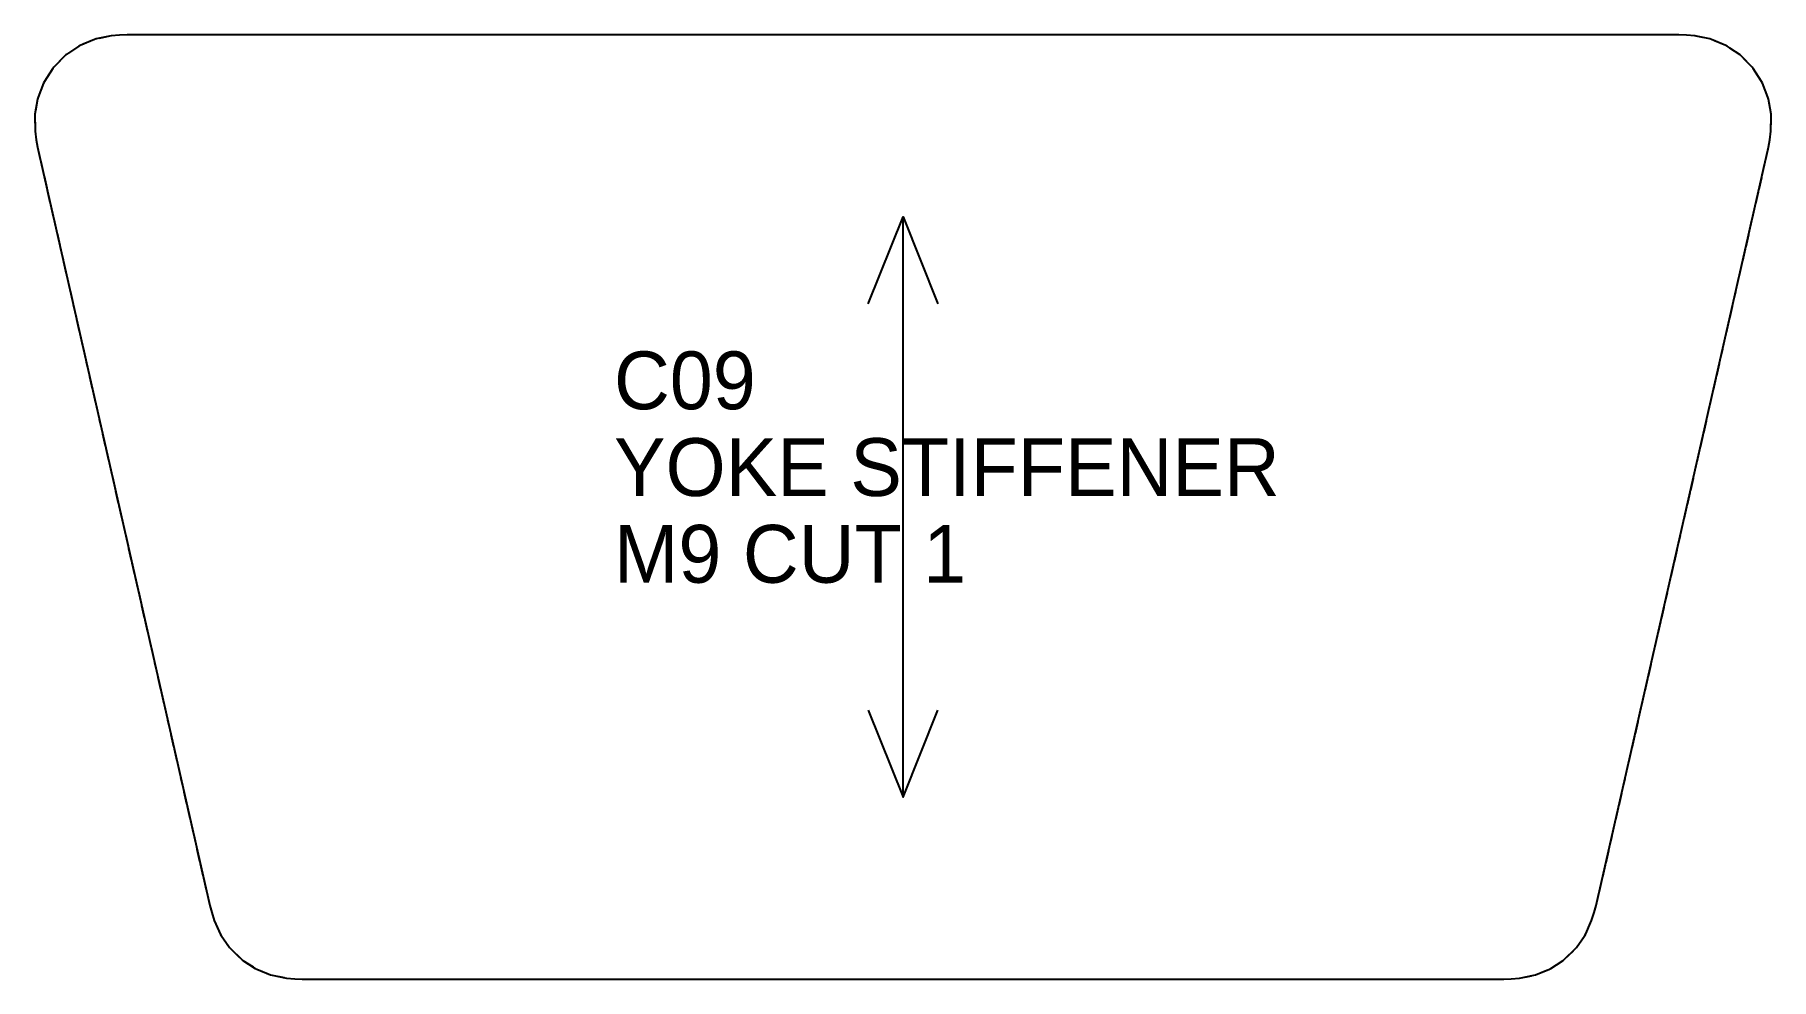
# Model space of a CAD drawing. Header units: millimetres. Extents: x 0 to 180, y 0 to 98.
import ezdxf

# ---------------------------------------------------------------- set-up
doc = ezdxf.new("R2010")
doc.units = ezdxf.units.MM
doc.linetypes.add('DASHED', pattern=[1.524, 1.27, -0.254])
for name, color, linetype in [('CUT', 7, 'CONTINUOUS'), ('GRAIN', 5, 'CONTINUOUS'), ('SEW', 1, 'DASHED'), ('TEXT', 2, 'CONTINUOUS')]:
    doc.layers.add(name, color=color, linetype=linetype)

msp = doc.modelspace()

# ---------------------------------------------------------------- linework, layer by layer
at = {"layer": 'CUT'}
msp.add_lwpolyline([(27.76, 0), (152.47, 0), (153.24, 0.04), (154.09, 0.12), (155.6, 0.41), (155.77, 0.46), (157.2, 1.04), (157.35, 1.13), (158.64, 1.96), (158.78, 2.08), (159.89, 3.15), (160, 3.28), (160.88, 4.54), (160.97, 4.7), (161.59, 6.11), (161.86, 6.92), (162.07, 7.66), (179.95, 86.32), (180.08, 87.11), (180.19, 87.99), (180.23, 89.58), (180.22, 89.77), (179.94, 91.33), (179.89, 91.51), (179.31, 92.99), (179.22, 93.16), (178.36, 94.5), (178.24, 94.64), (177.13, 95.78), (176.99, 95.9), (175.67, 96.8), (175.51, 96.88), (174.04, 97.5), (173.86, 97.56), (172.3, 97.87), (171.42, 97.96), (170.63, 98), (9.61, 98), (8.81, 97.96), (7.93, 97.87), (6.37, 97.56), (6.19, 97.5), (4.72, 96.88), (4.56, 96.8), (3.24, 95.9), (3.1, 95.78), (1.99, 94.64), (1.87, 94.5), (1.01, 93.16), (0.92, 92.99), (0.34, 91.51), (0.29, 91.33), (0.01, 89.77), (0, 89.58), (0.04, 87.99), (0.15, 87.11), (0.29, 86.32), (18.16, 7.66), (18.37, 6.92), (18.64, 6.11), (19.26, 4.7), (19.35, 4.54), (20.23, 3.28), (20.34, 3.15), (21.45, 2.08), (21.59, 1.96), (22.88, 1.13), (23.04, 1.04), (24.46, 0.46), (24.63, 0.41), (26.14, 0.12), (26.99, 0.04)], close=True, dxfattribs=at)
at = {"layer": 'GRAIN'}
msp.add_line((90.12, 18.9), (90.12, 79.1), dxfattribs=at)
for points in [[(86.5, 70.07), (90.12, 79.1), (93.73, 70.07)], [(86.5, 27.93), (90.12, 18.9), (93.73, 27.93)]]:
    msp.add_lwpolyline(points, dxfattribs=at)
at = {"layer": 'SEW'}
msp.add_lwpolyline([(27.76, 0), (152.47, 0), (153.24, 0.04), (154.09, 0.12), (155.6, 0.41), (155.77, 0.46), (157.2, 1.04), (157.35, 1.13), (158.64, 1.96), (158.78, 2.08), (159.89, 3.15), (160, 3.28), (160.88, 4.54), (160.97, 4.7), (161.59, 6.11), (161.86, 6.92), (162.07, 7.66), (179.95, 86.32), (180.08, 87.11), (180.19, 87.99), (180.23, 89.58), (180.22, 89.77), (179.94, 91.33), (179.89, 91.51), (179.31, 92.99), (179.22, 93.16), (178.36, 94.5), (178.24, 94.64), (177.13, 95.78), (176.99, 95.9), (175.67, 96.8), (175.51, 96.88), (174.04, 97.5), (173.86, 97.56), (172.3, 97.87), (171.42, 97.96), (170.63, 98), (9.61, 98), (8.81, 97.96), (7.93, 97.87), (6.37, 97.56), (6.19, 97.5), (4.72, 96.88), (4.56, 96.8), (3.24, 95.9), (3.1, 95.78), (1.99, 94.64), (1.87, 94.5), (1.01, 93.16), (0.92, 92.99), (0.34, 91.51), (0.29, 91.33), (0.01, 89.77), (0, 89.58), (0.04, 87.99), (0.15, 87.11), (0.29, 86.32), (18.16, 7.66), (18.37, 6.92), (18.64, 6.11), (19.26, 4.7), (19.35, 4.54), (20.23, 3.28), (20.34, 3.15), (21.45, 2.08), (21.59, 1.96), (22.88, 1.13), (23.04, 1.04), (24.46, 0.46), (24.63, 0.41), (26.14, 0.12), (26.99, 0.04)], close=True, dxfattribs=at)

# ---------------------------------------------------------------- texts
at = {"layer": 'TEXT'}
for s, p in [('C09', (60.12, 59.14)), ('YOKE STIFFENER', (60.12, 50.14)), ('M9 CUT 1', (60.12, 41.14))]:
    msp.add_text(s, height=6, dxfattribs=at).set_placement(p)

doc.saveas('drawing.dxf')
